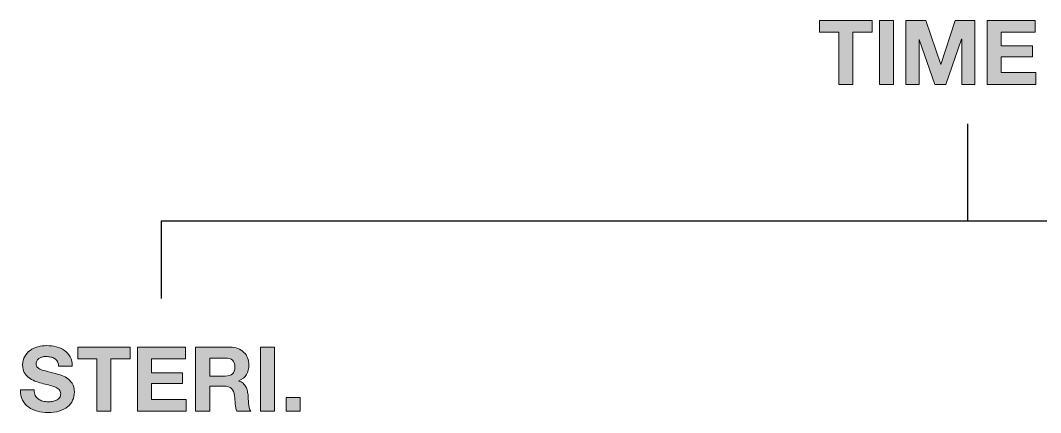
# Model space of a CAD drawing. Header units: millimetres. Extents: x -96603 to 124772, y -7961 to 11116.
# Drawn here: x 7027.4 to 7083.6, y 4631.6 to 4653.2 of the extents above; entities that cross this region are included whole.
import ezdxf

# ---------------------------------------------------------------- set-up
doc = ezdxf.new("R2010")
doc.units = ezdxf.units.MM
doc.layers.get('0').update_dxf_attribs({"lineweight": 15})
doc.layers.add('圖層 2', color=7, linetype='Continuous')

msp = doc.modelspace()

# ---------------------------------------------------------------- hatches: boundary and pattern name
h = msp.add_hatch(color=256)
h.paths.add_polyline_path([(7072.488, 4649.649), (7073.263, 4649.649), (7073.263, 4652.524), (7074.32, 4652.524), (7074.32, 4653.176), (7071.431, 4653.176), (7071.431, 4652.524), (7072.488, 4652.524)])
h.paths.add_polyline_path([(7074.725, 4649.649), (7075.5, 4649.649), (7075.5, 4653.176), (7074.725, 4653.176)])
h.paths.add_polyline_path([(7076.182, 4649.649), (7076.908, 4649.649), (7076.908, 4652.124), (7076.918, 4652.124), (7077.782, 4649.649), (7078.38, 4649.649), (7079.244, 4652.148), (7079.254, 4652.148), (7079.254, 4649.649), (7079.98, 4649.649), (7079.98, 4653.176), (7078.888, 4653.176), (7078.103, 4650.736), (7077.273, 4653.176), (7076.182, 4653.176)])
h.paths.add_polyline_path([(7080.661, 4649.649), (7083.338, 4649.649), (7083.338, 4650.301), (7081.437, 4650.301), (7081.437, 4651.165), (7083.145, 4651.165), (7083.145, 4651.768), (7081.437, 4651.768), (7081.437, 4652.524), (7083.299, 4652.524), (7083.299, 4653.176), (7080.661, 4653.176)])
h = msp.add_hatch(color=256)
edge = h.paths.add_edge_path()
edge.add_spline(control_points=[(7030.026, 4631.889), (7030.15, 4631.989), (7030.243, 4632.108), (7030.305, 4632.247)], knot_values=[41, 41, 41, 41, 42, 42, 42, 42], degree=3, periodic=0)
edge.add_spline(control_points=[(7030.305, 4632.247), (7030.368, 4632.385), (7030.399, 4632.535), (7030.399, 4632.696), (7030.399, 4632.894), (7030.357, 4633.056), (7030.273, 4633.183)], knot_values=[39, 39, 39, 39, 40, 40, 40, 41, 41, 41, 41], degree=3, periodic=0)
edge.add_spline(control_points=[(7030.273, 4633.183), (7030.189, 4633.309), (7030.09, 4633.411), (7029.974, 4633.486)], knot_values=[38, 38, 38, 38, 39, 39, 39, 39], degree=3, periodic=0)
edge.add_spline(control_points=[(7029.974, 4633.486), (7029.859, 4633.562), (7029.743, 4633.617), (7029.626, 4633.652)], knot_values=[37, 37, 37, 37, 38, 38, 38, 38], degree=3, periodic=0)
edge.add_spline(control_points=[(7029.626, 4633.652), (7029.509, 4633.686), (7029.418, 4633.71), (7029.352, 4633.723)], knot_values=[36, 36, 36, 36, 37, 37, 37, 37], degree=3, periodic=0)
edge.add_spline(control_points=[(7029.352, 4633.723), (7029.131, 4633.779), (7028.953, 4633.825), (7028.816, 4633.862)], knot_values=[35, 35, 35, 35, 36, 36, 36, 36], degree=3, periodic=0)
edge.add_spline(control_points=[(7028.816, 4633.862), (7028.679, 4633.898), (7028.572, 4633.934), (7028.495, 4633.97)], knot_values=[34, 34, 34, 34, 35, 35, 35, 35], degree=3, periodic=0)
edge.add_spline(control_points=[(7028.495, 4633.97), (7028.418, 4634.007), (7028.366, 4634.046), (7028.34, 4634.089)], knot_values=[33, 33, 33, 33, 34, 34, 34, 34], degree=3, periodic=0)
edge.add_spline(control_points=[(7028.34, 4634.089), (7028.313, 4634.132), (7028.3, 4634.188), (7028.3, 4634.257), (7028.3, 4634.333), (7028.316, 4634.395), (7028.349, 4634.444)], knot_values=[31, 31, 31, 31, 32, 32, 32, 33, 33, 33, 33], degree=3, periodic=0)
edge.add_spline(control_points=[(7028.349, 4634.444), (7028.382, 4634.494), (7028.424, 4634.535), (7028.475, 4634.568), (7028.526, 4634.601), (7028.583, 4634.624), (7028.646, 4634.637)], knot_values=[29, 29, 29, 29, 30, 30, 30, 31, 31, 31, 31], degree=3, periodic=0)
edge.add_spline(control_points=[(7028.646, 4634.637), (7028.708, 4634.65), (7028.771, 4634.657), (7028.833, 4634.657), (7028.929, 4634.657), (7029.017, 4634.649), (7029.098, 4634.632)], knot_values=[27, 27, 27, 27, 28, 28, 28, 29, 29, 29, 29], degree=3, periodic=0)
edge.add_spline(control_points=[(7029.098, 4634.632), (7029.178, 4634.616), (7029.25, 4634.588), (7029.312, 4634.548)], knot_values=[26, 26, 26, 26, 27, 27, 27, 27], degree=3, periodic=0)
edge.add_spline(control_points=[(7029.312, 4634.548), (7029.375, 4634.509), (7029.425, 4634.454), (7029.463, 4634.385)], knot_values=[25, 25, 25, 25, 26, 26, 26, 26], degree=3, periodic=0)
edge.add_spline(control_points=[(7029.463, 4634.385), (7029.501, 4634.316), (7029.523, 4634.229), (7029.53, 4634.124)], knot_values=[24, 24, 24, 24, 25, 25, 25, 25], degree=3, periodic=0)
edge.add_spline(control_points=[(7029.53, 4634.124), (7029.53, 4634.124), (7030.281, 4634.124), (7030.281, 4634.124)], knot_values=[23, 23, 23, 23, 24, 24, 24, 24], degree=3, periodic=0)
edge.add_spline(control_points=[(7030.281, 4634.124), (7030.281, 4634.328), (7030.242, 4634.501), (7030.164, 4634.645)], knot_values=[22, 22, 22, 22, 23, 23, 23, 23], degree=3, periodic=0)
edge.add_spline(control_points=[(7030.164, 4634.645), (7030.087, 4634.788), (7029.983, 4634.905), (7029.851, 4634.998)], knot_values=[21, 21, 21, 21, 22, 22, 22, 22], degree=3, periodic=0)
edge.add_spline(control_points=[(7029.851, 4634.998), (7029.719, 4635.09), (7029.568, 4635.157), (7029.399, 4635.198)], knot_values=[20, 20, 20, 20, 21, 21, 21, 21], degree=3, periodic=0)
edge.add_spline(control_points=[(7029.399, 4635.198), (7029.229, 4635.239), (7029.052, 4635.259), (7028.868, 4635.259), (7028.71, 4635.259), (7028.552, 4635.238), (7028.394, 4635.195)], knot_values=[18, 18, 18, 18, 19, 19, 19, 20, 20, 20, 20], degree=3, periodic=0)
edge.add_spline(control_points=[(7028.394, 4635.195), (7028.236, 4635.152), (7028.094, 4635.087), (7027.969, 4634.998)], knot_values=[17, 17, 17, 17, 18, 18, 18, 18], degree=3, periodic=0)
edge.add_spline(control_points=[(7027.969, 4634.998), (7027.844, 4634.909), (7027.743, 4634.798), (7027.665, 4634.664), (7027.588, 4634.531), (7027.549, 4634.374), (7027.549, 4634.193), (7027.549, 4634.031), (7027.58, 4633.894), (7027.641, 4633.78)], knot_values=[14, 14, 14, 14, 15, 15, 15, 16, 16, 16, 17, 17, 17, 17], degree=3, periodic=0)
edge.add_spline(control_points=[(7027.641, 4633.78), (7027.702, 4633.667), (7027.781, 4633.572), (7027.88, 4633.496)], knot_values=[13, 13, 13, 13, 14, 14, 14, 14], degree=3, periodic=0)
edge.add_spline(control_points=[(7027.88, 4633.496), (7027.979, 4633.42), (7028.091, 4633.359), (7028.216, 4633.311)], knot_values=[12, 12, 12, 12, 13, 13, 13, 13], degree=3, periodic=0)
edge.add_spline(control_points=[(7028.216, 4633.311), (7028.341, 4633.263), (7028.47, 4633.223), (7028.601, 4633.19)], knot_values=[11, 11, 11, 11, 12, 12, 12, 12], degree=3, periodic=0)
edge.add_spline(control_points=[(7028.601, 4633.19), (7028.73, 4633.154), (7028.856, 4633.121), (7028.982, 4633.091)], knot_values=[10, 10, 10, 10, 11, 11, 11, 11], degree=3, periodic=0)
edge.add_spline(control_points=[(7028.982, 4633.091), (7029.107, 4633.062), (7029.219, 4633.027), (7029.317, 4632.988)], knot_values=[9, 9, 9, 9, 10, 10, 10, 10], degree=3, periodic=0)
edge.add_spline(control_points=[(7029.317, 4632.988), (7029.416, 4632.948), (7029.496, 4632.899), (7029.557, 4632.839)], knot_values=[8, 8, 8, 8, 9, 9, 9, 9], degree=3, periodic=0)
edge.add_spline(control_points=[(7029.557, 4632.839), (7029.618, 4632.78), (7029.648, 4632.703), (7029.648, 4632.607), (7029.648, 4632.518), (7029.625, 4632.445), (7029.579, 4632.387)], knot_values=[6, 6, 6, 6, 7, 7, 7, 8, 8, 8, 8], degree=3, periodic=0)
edge.add_spline(control_points=[(7029.579, 4632.387), (7029.533, 4632.33), (7029.475, 4632.285), (7029.406, 4632.252)], knot_values=[5, 5, 5, 5, 6, 6, 6, 6], degree=3, periodic=0)
edge.add_spline(control_points=[(7029.406, 4632.252), (7029.337, 4632.219), (7029.263, 4632.197), (7029.184, 4632.185)], knot_values=[4, 4, 4, 4, 5, 5, 5, 5], degree=3, periodic=0)
edge.add_spline(control_points=[(7029.184, 4632.185), (7029.105, 4632.173), (7029.031, 4632.168), (7028.962, 4632.168), (7028.86, 4632.168), (7028.761, 4632.18), (7028.665, 4632.205)], knot_values=[2, 2, 2, 2, 3, 3, 3, 4, 4, 4, 4], degree=3, periodic=0)
edge.add_spline(control_points=[(7028.665, 4632.205), (7028.57, 4632.229), (7028.487, 4632.267), (7028.416, 4632.318)], knot_values=[1, 1, 1, 1, 2, 2, 2, 2], degree=3, periodic=0)
edge.add_spline(control_points=[(7028.416, 4632.318), (7028.345, 4632.369), (7028.288, 4632.436), (7028.246, 4632.518)], knot_values=[0, 0, 0, 0, 1, 1, 1, 1], degree=3, periodic=0)
edge.add_spline(control_points=[(7028.246, 4632.518), (7028.203, 4632.601), (7028.181, 4632.701), (7028.181, 4632.82)], knot_values=[49, 49, 49, 49, 50, 50, 50, 50], degree=3, periodic=0)
edge.add_spline(control_points=[(7028.181, 4632.82), (7028.181, 4632.82), (7027.431, 4632.82), (7027.431, 4632.82)], knot_values=[48, 48, 48, 48, 49, 49, 49, 49], degree=3, periodic=0)
edge.add_spline(control_points=[(7027.431, 4632.82), (7027.427, 4632.602), (7027.467, 4632.415), (7027.549, 4632.257)], knot_values=[47, 47, 47, 47, 48, 48, 48, 48], degree=3, periodic=0)
edge.add_spline(control_points=[(7027.549, 4632.257), (7027.632, 4632.099), (7027.743, 4631.968), (7027.883, 4631.867)], knot_values=[46, 46, 46, 46, 47, 47, 47, 47], degree=3, periodic=0)
edge.add_spline(control_points=[(7027.883, 4631.867), (7028.023, 4631.764), (7028.184, 4631.689), (7028.367, 4631.642)], knot_values=[45, 45, 45, 45, 46, 46, 46, 46], degree=3, periodic=0)
edge.add_spline(control_points=[(7028.367, 4631.642), (7028.549, 4631.594), (7028.738, 4631.57), (7028.932, 4631.57), (7029.172, 4631.57), (7029.384, 4631.598), (7029.567, 4631.654)], knot_values=[43, 43, 43, 43, 44, 44, 44, 45, 45, 45, 45], degree=3, periodic=0)
edge.add_spline(control_points=[(7029.567, 4631.654), (7029.75, 4631.71), (7029.903, 4631.788), (7030.026, 4631.889)], knot_values=[42, 42, 42, 42, 43, 43, 43, 43], degree=3, periodic=0)
h.paths.add_polyline_path([(7031.639, 4631.649), (7032.414, 4631.649), (7032.414, 4634.524), (7033.471, 4634.524), (7033.471, 4635.176), (7030.582, 4635.176), (7030.582, 4634.524), (7031.639, 4634.524)])
h.paths.add_polyline_path([(7033.876, 4631.649), (7036.553, 4631.649), (7036.553, 4632.301), (7034.651, 4632.301), (7034.651, 4633.165), (7036.36, 4633.165), (7036.36, 4633.768), (7034.651, 4633.768), (7034.651, 4634.524), (7036.513, 4634.524), (7036.513, 4635.176), (7033.876, 4635.176)])
h.paths.add_polyline_path([(7041.417, 4635.176), (7040.642, 4635.176), (7040.642, 4631.649), (7041.417, 4631.649)])
h.paths.add_polyline_path([(7042.83, 4631.649), (7042.83, 4632.41), (7042.054, 4632.41), (7042.054, 4631.649)])
h = msp.add_hatch(color=256)
edge = h.paths.add_edge_path()
edge.add_spline(control_points=[(7037.076, 4635.176), (7037.076, 4635.176), (7037.076, 4631.649), (7037.076, 4631.649)], knot_values=[23, 23, 23, 23, 24, 24, 24, 24], degree=3, periodic=0)
edge.add_spline(control_points=[(7037.076, 4631.649), (7037.076, 4631.649), (7037.852, 4631.649), (7037.852, 4631.649)], knot_values=[22, 22, 22, 22, 23, 23, 23, 23], degree=3, periodic=0)
edge.add_spline(control_points=[(7037.852, 4631.649), (7037.852, 4631.649), (7037.852, 4633.027), (7037.852, 4633.027)], knot_values=[21, 21, 21, 21, 22, 22, 22, 22], degree=3, periodic=0)
edge.add_spline(control_points=[(7037.852, 4633.027), (7037.852, 4633.027), (7038.627, 4633.027), (7038.627, 4633.027)], knot_values=[20, 20, 20, 20, 21, 21, 21, 21], degree=3, periodic=0)
edge.add_spline(control_points=[(7038.627, 4633.027), (7038.821, 4633.027), (7038.961, 4632.984), (7039.047, 4632.899), (7039.132, 4632.813), (7039.188, 4632.678), (7039.215, 4632.494)], knot_values=[18, 18, 18, 18, 19, 19, 19, 20, 20, 20, 20], degree=3, periodic=0)
edge.add_spline(control_points=[(7039.215, 4632.494), (7039.235, 4632.352), (7039.249, 4632.204), (7039.259, 4632.049)], knot_values=[17, 17, 17, 17, 18, 18, 18, 18], degree=3, periodic=0)
edge.add_spline(control_points=[(7039.259, 4632.049), (7039.269, 4631.894), (7039.295, 4631.761), (7039.338, 4631.649)], knot_values=[16, 16, 16, 16, 17, 17, 17, 17], degree=3, periodic=0)
edge.add_spline(control_points=[(7039.338, 4631.649), (7039.338, 4631.649), (7040.114, 4631.649), (7040.114, 4631.649)], knot_values=[15, 15, 15, 15, 16, 16, 16, 16], degree=3, periodic=0)
edge.add_spline(control_points=[(7040.114, 4631.649), (7040.077, 4631.699), (7040.05, 4631.759), (7040.032, 4631.829)], knot_values=[14, 14, 14, 14, 15, 15, 15, 15], degree=3, periodic=0)
edge.add_spline(control_points=[(7040.032, 4631.829), (7040.014, 4631.9), (7040.001, 4631.975), (7039.993, 4632.054)], knot_values=[13, 13, 13, 13, 14, 14, 14, 14], degree=3, periodic=0)
edge.add_spline(control_points=[(7039.993, 4632.054), (7039.984, 4632.133), (7039.979, 4632.21), (7039.975, 4632.286)], knot_values=[12, 12, 12, 12, 13, 13, 13, 13], degree=3, periodic=0)
edge.add_spline(control_points=[(7039.975, 4632.286), (7039.972, 4632.362), (7039.969, 4632.428), (7039.965, 4632.484)], knot_values=[11, 11, 11, 11, 12, 12, 12, 12], degree=3, periodic=0)
edge.add_spline(control_points=[(7039.965, 4632.484), (7039.959, 4632.573), (7039.946, 4632.662), (7039.928, 4632.751), (7039.91, 4632.839), (7039.882, 4632.921), (7039.842, 4632.995)], knot_values=[9, 9, 9, 9, 10, 10, 10, 11, 11, 11, 11], degree=3, periodic=0)
edge.add_spline(control_points=[(7039.842, 4632.995), (7039.802, 4633.069), (7039.751, 4633.133), (7039.689, 4633.188)], knot_values=[8, 8, 8, 8, 9, 9, 9, 9], degree=3, periodic=0)
edge.add_spline(control_points=[(7039.689, 4633.188), (7039.626, 4633.242), (7039.547, 4633.282), (7039.452, 4633.309)], knot_values=[7, 7, 7, 7, 8, 8, 8, 8], degree=3, periodic=0)
edge.add_spline(control_points=[(7039.452, 4633.318), (7039.649, 4633.398), (7039.792, 4633.513), (7039.879, 4633.664)], knot_values=[5, 5, 5, 5, 6, 6, 6, 6], degree=3, periodic=0)
edge.add_spline(control_points=[(7039.879, 4633.664), (7039.966, 4633.816), (7040.01, 4633.995), (7040.01, 4634.202), (7040.01, 4634.338), (7039.986, 4634.463), (7039.938, 4634.58)], knot_values=[3, 3, 3, 3, 4, 4, 4, 5, 5, 5, 5], degree=3, periodic=0)
edge.add_spline(control_points=[(7039.938, 4634.58), (7039.89, 4634.697), (7039.821, 4634.8), (7039.731, 4634.889)], knot_values=[2, 2, 2, 2, 3, 3, 3, 3], degree=3, periodic=0)
edge.add_spline(control_points=[(7039.731, 4634.889), (7039.64, 4634.978), (7039.532, 4635.048), (7039.405, 4635.099)], knot_values=[1, 1, 1, 1, 2, 2, 2, 2], degree=3, periodic=0)
edge.add_spline(control_points=[(7039.405, 4635.099), (7039.278, 4635.15), (7039.136, 4635.176), (7038.978, 4635.176)], knot_values=[0, 0, 0, 0, 1, 1, 1, 1], degree=3, periodic=0)
edge.add_spline(control_points=[(7038.978, 4635.176), (7038.978, 4635.176), (7037.076, 4635.176), (7037.076, 4635.176)], knot_values=[24, 24, 24, 24, 25, 25, 25, 25], degree=3, periodic=0)
edge = h.paths.add_edge_path(flags=16)
edge.add_spline(control_points=[(7037.852, 4633.58), (7037.852, 4633.58), (7037.852, 4634.573), (7037.852, 4634.573)], knot_values=[5, 5, 5, 5, 6, 6, 6, 6], degree=3, periodic=0)
edge.add_spline(control_points=[(7037.852, 4634.573), (7037.852, 4634.573), (7038.701, 4634.573), (7038.701, 4634.573)], knot_values=[4, 4, 4, 4, 5, 5, 5, 5], degree=3, periodic=0)
edge.add_spline(control_points=[(7038.701, 4634.573), (7038.879, 4634.573), (7039.012, 4634.534), (7039.101, 4634.457)], knot_values=[3, 3, 3, 3, 4, 4, 4, 4], degree=3, periodic=0)
edge.add_spline(control_points=[(7039.101, 4634.457), (7039.19, 4634.38), (7039.235, 4634.255), (7039.235, 4634.084), (7039.235, 4633.906), (7039.19, 4633.778), (7039.101, 4633.699)], knot_values=[1, 1, 1, 1, 2, 2, 2, 3, 3, 3, 3], degree=3, periodic=0)
edge.add_spline(control_points=[(7039.101, 4633.699), (7039.012, 4633.62), (7038.879, 4633.58), (7038.701, 4633.58)], knot_values=[0, 0, 0, 0, 1, 1, 1, 1], degree=3, periodic=0)
edge.add_spline(control_points=[(7038.701, 4633.58), (7038.701, 4633.58), (7037.852, 4633.58), (7037.852, 4633.58)], knot_values=[6, 6, 6, 6, 7, 7, 7, 7], degree=3, periodic=0)

# ---------------------------------------------------------------- linework, layer by layer
at = {"layer": '圖層 2', "lineweight": 0}
for p, q in [((7071.431, 4653.176), (7074.32, 4653.176)), ((7071.431, 4652.524), (7071.431, 4653.176)), ((7074.32, 4653.176), (7074.32, 4652.524)), ((7074.725, 4649.649), (7074.725, 4653.176)), ((7074.725, 4653.176), (7075.5, 4653.176)), ((7075.5, 4653.176), (7075.5, 4649.649)), ((7076.182, 4649.649), (7076.182, 4653.176)), ((7076.182, 4653.176), (7077.273, 4653.176)), ((7077.273, 4653.176), (7078.098, 4650.751)), ((7078.108, 4650.751), (7078.888, 4653.176)), ((7078.888, 4653.176), (7079.98, 4653.176)), ((7079.98, 4653.176), (7079.98, 4649.649)), ((7080.661, 4649.649), (7080.661, 4653.176)), ((7080.661, 4653.176), (7083.299, 4653.176)), ((7083.299, 4653.176), (7083.299, 4652.524)), ((7072.488, 4652.524), (7071.431, 4652.524)), ((7072.488, 4649.649), (7072.488, 4652.524)), ((7073.263, 4652.524), (7073.263, 4649.649)), ((7074.32, 4652.524), (7073.263, 4652.524)), ((7081.437, 4652.524), (7081.437, 4651.768)), ((7083.299, 4652.524), (7081.437, 4652.524)), ((7076.908, 4652.124), (7076.908, 4649.649)), ((7076.918, 4652.124), (7076.908, 4652.124)), ((7077.782, 4649.649), (7076.918, 4652.124)), ((7079.244, 4652.148), (7078.38, 4649.649)), ((7079.254, 4652.148), (7079.244, 4652.148)), ((7079.254, 4649.649), (7079.254, 4652.148)), ((7081.437, 4651.768), (7083.145, 4651.768)), ((7083.145, 4651.768), (7083.145, 4651.165)), ((7081.437, 4651.165), (7081.437, 4650.301)), ((7083.145, 4651.165), (7081.437, 4651.165)), ((7078.098, 4650.751), (7078.108, 4650.751)), ((7081.437, 4650.301), (7083.338, 4650.301)), ((7083.338, 4650.301), (7083.338, 4649.649)), ((7073.263, 4649.649), (7072.488, 4649.649)), ((7075.5, 4649.649), (7074.725, 4649.649)), ((7076.908, 4649.649), (7076.182, 4649.649)), ((7078.38, 4649.649), (7077.782, 4649.649)), ((7079.98, 4649.649), (7079.254, 4649.649)), ((7083.338, 4649.649), (7080.661, 4649.649)), ((7030.582, 4635.176), (7033.471, 4635.176)), ((7030.582, 4634.524), (7030.582, 4635.176)), ((7033.471, 4635.176), (7033.471, 4634.524)), ((7033.876, 4635.176), (7036.513, 4635.176)), ((7033.876, 4631.649), (7033.876, 4635.176)), ((7036.513, 4635.176), (7036.513, 4634.524)), ((7040.642, 4631.649), (7040.642, 4635.176)), ((7040.642, 4635.176), (7041.417, 4635.176)), ((7041.417, 4635.176), (7041.417, 4631.649)), ((7031.639, 4634.524), (7030.582, 4634.524)), ((7031.639, 4631.649), (7031.639, 4634.524)), ((7032.414, 4634.524), (7032.414, 4631.649)), ((7033.471, 4634.524), (7032.414, 4634.524)), ((7036.513, 4634.524), (7034.651, 4634.524)), ((7034.651, 4634.524), (7034.651, 4633.768)), ((7034.651, 4633.768), (7036.36, 4633.768)), ((7036.36, 4633.768), (7036.36, 4633.165)), ((7036.36, 4633.165), (7034.651, 4633.165)), ((7034.651, 4633.165), (7034.651, 4632.301)), ((7034.651, 4632.301), (7036.553, 4632.301)), ((7036.553, 4632.301), (7036.553, 4631.649)), ((7042.054, 4632.41), (7042.83, 4632.41)), ((7042.054, 4631.649), (7042.054, 4632.41)), ((7042.83, 4632.41), (7042.83, 4631.649)), ((7032.414, 4631.649), (7031.639, 4631.649)), ((7036.553, 4631.649), (7033.876, 4631.649)), ((7041.417, 4631.649), (7040.642, 4631.649)), ((7042.83, 4631.649), (7042.054, 4631.649))]:
    msp.add_line(p, q, dxfattribs=at)
at = {"layer": '圖層 2', "color": 7, "lineweight": 30}
for p, q in [((7079.578, 4647.485), (7079.578, 4642.136)), ((7035.189, 4642.136), (7124.578, 4642.136)), ((7035.189, 4637.862), (7035.189, 4642.136))]:
    msp.add_line(p, q, dxfattribs=at)
at = {"layer": '圖層 2', "lineweight": 0}
for points, knots in [([(7027.641, 4633.78), (7027.58, 4633.894), (7027.549, 4634.031), (7027.549, 4634.193), (7027.549, 4634.374), (7027.588, 4634.531), (7027.665, 4634.664), (7027.743, 4634.798), (7027.844, 4634.909), (7027.969, 4634.998)], [14, 14, 14, 14, 15, 15, 15, 16, 16, 16, 17, 17, 17, 17]), ([(7028.394, 4635.195), (7028.552, 4635.238), (7028.71, 4635.259), (7028.868, 4635.259), (7029.052, 4635.259), (7029.229, 4635.239), (7029.399, 4635.198)], [18, 18, 18, 18, 19, 19, 19, 20, 20, 20, 20]), ([(7028.349, 4634.444), (7028.316, 4634.395), (7028.3, 4634.333), (7028.3, 4634.257), (7028.3, 4634.188), (7028.313, 4634.132), (7028.34, 4634.089)], [31, 31, 31, 31, 32, 32, 32, 33, 33, 33, 33]), ([(7028.646, 4634.637), (7028.583, 4634.624), (7028.526, 4634.601), (7028.475, 4634.568), (7028.424, 4634.535), (7028.382, 4634.494), (7028.349, 4634.444)], [29, 29, 29, 29, 30, 30, 30, 31, 31, 31, 31]), ([(7029.098, 4634.632), (7029.017, 4634.649), (7028.929, 4634.657), (7028.833, 4634.657), (7028.771, 4634.657), (7028.708, 4634.65), (7028.646, 4634.637)], [27, 27, 27, 27, 28, 28, 28, 29, 29, 29, 29]), ([(7039.101, 4633.699), (7039.19, 4633.778), (7039.235, 4633.906), (7039.235, 4634.084), (7039.235, 4634.255), (7039.19, 4634.38), (7039.101, 4634.457)], [1, 1, 1, 1, 2, 2, 2, 3, 3, 3, 3]), ([(7039.938, 4634.58), (7039.986, 4634.463), (7040.01, 4634.338), (7040.01, 4634.202), (7040.01, 4633.995), (7039.966, 4633.816), (7039.879, 4633.664)], [3, 3, 3, 3, 4, 4, 4, 5, 5, 5, 5]), ([(7030.273, 4633.183), (7030.357, 4633.056), (7030.399, 4632.894), (7030.399, 4632.696), (7030.399, 4632.535), (7030.368, 4632.385), (7030.305, 4632.247)], [39, 39, 39, 39, 40, 40, 40, 41, 41, 41, 41]), ([(7029.579, 4632.387), (7029.625, 4632.445), (7029.648, 4632.518), (7029.648, 4632.607), (7029.648, 4632.703), (7029.618, 4632.78), (7029.557, 4632.839)], [6, 6, 6, 6, 7, 7, 7, 8, 8, 8, 8]), ([(7039.215, 4632.494), (7039.188, 4632.678), (7039.132, 4632.813), (7039.047, 4632.899), (7038.961, 4632.984), (7038.821, 4633.027), (7038.627, 4633.027)], [18, 18, 18, 18, 19, 19, 19, 20, 20, 20, 20]), ([(7039.842, 4632.995), (7039.882, 4632.921), (7039.91, 4632.839), (7039.928, 4632.751), (7039.946, 4632.662), (7039.959, 4632.573), (7039.965, 4632.484)], [9, 9, 9, 9, 10, 10, 10, 11, 11, 11, 11]), ([(7028.665, 4632.205), (7028.761, 4632.18), (7028.86, 4632.168), (7028.962, 4632.168), (7029.031, 4632.168), (7029.105, 4632.173), (7029.184, 4632.185)], [2, 2, 2, 2, 3, 3, 3, 4, 4, 4, 4]), ([(7029.567, 4631.654), (7029.384, 4631.598), (7029.172, 4631.57), (7028.932, 4631.57), (7028.738, 4631.57), (7028.549, 4631.594), (7028.367, 4631.642)], [43, 43, 43, 43, 44, 44, 44, 45, 45, 45, 45])]:
    msp.add_open_spline(points, degree=3, knots=knots, dxfattribs=at)
for points in [[(7027.969, 4634.998), (7028.094, 4635.087), (7028.236, 4635.152), (7028.394, 4635.195)], [(7029.399, 4635.198), (7029.568, 4635.157), (7029.719, 4635.09), (7029.851, 4634.998)], [(7029.851, 4634.998), (7029.983, 4634.905), (7030.087, 4634.788), (7030.164, 4634.645)], [(7037.076, 4635.176), (7037.076, 4635.176), (7038.978, 4635.176), (7038.978, 4635.176)], [(7037.076, 4631.649), (7037.076, 4631.649), (7037.076, 4635.176), (7037.076, 4635.176)], [(7038.978, 4635.176), (7039.136, 4635.176), (7039.278, 4635.15), (7039.405, 4635.099)], [(7039.405, 4635.099), (7039.532, 4635.048), (7039.64, 4634.978), (7039.731, 4634.889)], [(7039.731, 4634.889), (7039.821, 4634.8), (7039.89, 4634.697), (7039.938, 4634.58)], [(7029.312, 4634.548), (7029.25, 4634.588), (7029.178, 4634.616), (7029.098, 4634.632)], [(7029.463, 4634.385), (7029.425, 4634.454), (7029.375, 4634.509), (7029.312, 4634.548)], [(7029.53, 4634.124), (7029.523, 4634.229), (7029.501, 4634.316), (7029.463, 4634.385)], [(7030.164, 4634.645), (7030.242, 4634.501), (7030.281, 4634.328), (7030.281, 4634.124)], [(7037.852, 4634.573), (7037.852, 4634.573), (7037.852, 4633.58), (7037.852, 4633.58)], [(7038.701, 4634.573), (7038.701, 4634.573), (7037.852, 4634.573), (7037.852, 4634.573)], [(7039.101, 4634.457), (7039.012, 4634.534), (7038.879, 4634.573), (7038.701, 4634.573)], [(7027.88, 4633.496), (7027.781, 4633.572), (7027.702, 4633.667), (7027.641, 4633.78)], [(7028.34, 4634.089), (7028.366, 4634.046), (7028.418, 4634.007), (7028.495, 4633.97)], [(7028.495, 4633.97), (7028.572, 4633.934), (7028.679, 4633.898), (7028.816, 4633.862)], [(7028.816, 4633.862), (7028.953, 4633.825), (7029.131, 4633.779), (7029.352, 4633.723)], [(7029.352, 4633.723), (7029.418, 4633.71), (7029.509, 4633.686), (7029.626, 4633.652)], [(7030.281, 4634.124), (7030.281, 4634.124), (7029.53, 4634.124), (7029.53, 4634.124)], [(7038.701, 4633.58), (7038.879, 4633.58), (7039.012, 4633.62), (7039.101, 4633.699)], [(7039.879, 4633.664), (7039.792, 4633.513), (7039.649, 4633.398), (7039.452, 4633.318)], [(7028.216, 4633.311), (7028.091, 4633.359), (7027.979, 4633.42), (7027.88, 4633.496)], [(7028.601, 4633.19), (7028.47, 4633.223), (7028.341, 4633.263), (7028.216, 4633.311)], [(7028.982, 4633.091), (7028.856, 4633.121), (7028.73, 4633.154), (7028.601, 4633.19)], [(7029.626, 4633.652), (7029.743, 4633.617), (7029.859, 4633.562), (7029.974, 4633.486)], [(7029.974, 4633.486), (7030.09, 4633.411), (7030.189, 4633.309), (7030.273, 4633.183)], [(7037.852, 4633.58), (7037.852, 4633.58), (7038.701, 4633.58), (7038.701, 4633.58)], [(7039.452, 4633.318), (7039.452, 4633.318), (7039.452, 4633.309), (7039.452, 4633.309)], [(7039.452, 4633.309), (7039.547, 4633.282), (7039.626, 4633.242), (7039.689, 4633.188)], [(7039.689, 4633.188), (7039.751, 4633.133), (7039.802, 4633.069), (7039.842, 4632.995)], [(7027.549, 4632.257), (7027.467, 4632.415), (7027.427, 4632.602), (7027.431, 4632.82)], [(7027.431, 4632.82), (7027.431, 4632.82), (7028.181, 4632.82), (7028.181, 4632.82)], [(7028.181, 4632.82), (7028.181, 4632.701), (7028.203, 4632.601), (7028.246, 4632.518)], [(7029.317, 4632.988), (7029.219, 4633.027), (7029.107, 4633.062), (7028.982, 4633.091)], [(7029.557, 4632.839), (7029.496, 4632.899), (7029.416, 4632.948), (7029.317, 4632.988)], [(7037.852, 4633.027), (7037.852, 4633.027), (7037.852, 4631.649), (7037.852, 4631.649)], [(7038.627, 4633.027), (7038.627, 4633.027), (7037.852, 4633.027), (7037.852, 4633.027)], [(7027.883, 4631.867), (7027.743, 4631.968), (7027.632, 4632.099), (7027.549, 4632.257)], [(7028.246, 4632.518), (7028.288, 4632.436), (7028.345, 4632.369), (7028.416, 4632.318)], [(7028.416, 4632.318), (7028.487, 4632.267), (7028.57, 4632.229), (7028.665, 4632.205)], [(7029.184, 4632.185), (7029.263, 4632.197), (7029.337, 4632.219), (7029.406, 4632.252)], [(7029.406, 4632.252), (7029.475, 4632.285), (7029.533, 4632.33), (7029.579, 4632.387)], [(7030.305, 4632.247), (7030.243, 4632.108), (7030.15, 4631.989), (7030.026, 4631.889)], [(7039.259, 4632.049), (7039.249, 4632.204), (7039.235, 4632.352), (7039.215, 4632.494)], [(7039.338, 4631.649), (7039.295, 4631.761), (7039.269, 4631.894), (7039.259, 4632.049)], [(7039.965, 4632.484), (7039.969, 4632.428), (7039.972, 4632.362), (7039.975, 4632.286)], [(7039.975, 4632.286), (7039.979, 4632.21), (7039.984, 4632.133), (7039.993, 4632.054)], [(7039.993, 4632.054), (7040.001, 4631.975), (7040.014, 4631.9), (7040.032, 4631.829)], [(7028.367, 4631.642), (7028.184, 4631.689), (7028.023, 4631.764), (7027.883, 4631.867)], [(7030.026, 4631.889), (7029.903, 4631.788), (7029.75, 4631.71), (7029.567, 4631.654)], [(7037.852, 4631.649), (7037.852, 4631.649), (7037.076, 4631.649), (7037.076, 4631.649)], [(7040.114, 4631.649), (7040.114, 4631.649), (7039.338, 4631.649), (7039.338, 4631.649)], [(7040.032, 4631.829), (7040.05, 4631.759), (7040.077, 4631.699), (7040.114, 4631.649)]]:
    msp.add_open_spline(points, degree=3, dxfattribs=at)

doc.saveas('drawing.dxf')
